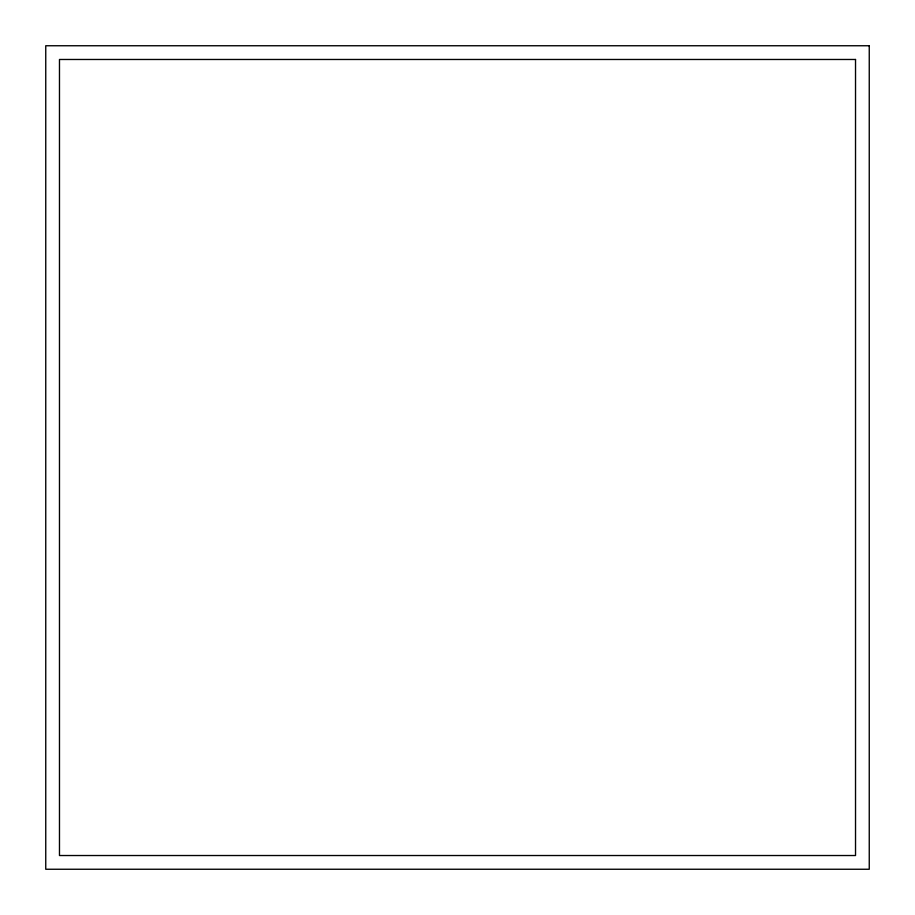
<?xml version="1.0" encoding="UTF-8"?>
<svg xmlns="http://www.w3.org/2000/svg" width="915" height="915" viewBox="0 0 915 915"><rect width="100%" height="100%" fill="white"/><g stroke="black" fill="none" stroke-linecap="round" stroke-linejoin="round"><path stroke-width="1.37" d="M869.25 45.75L45.75 45.75L45.75 869.25L869.25 869.25L869.25 45.75M855.525 59.475L59.475 59.475L59.475 855.525L855.525 855.525L855.525 59.475"/></g></svg>
